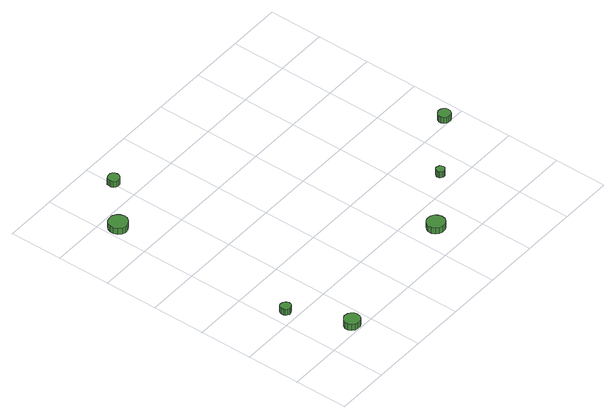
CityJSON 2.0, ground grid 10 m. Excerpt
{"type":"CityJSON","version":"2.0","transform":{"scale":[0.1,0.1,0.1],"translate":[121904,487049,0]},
"CityObjects":{
"tree1":{"type":"SolitaryVegetationObject","attributes":{"function":"something"},"geometry":[{"type":"MultiSurface","lod":"1","boundaries":[[[0,1,2,3,4,5,6,7,8,9,10,11,12,13,14]],[[15,16,17,18,19,20,21,22,23,24,25,26,27,28,29]],[[0,29,28,1]],[[1,28,27,2]],[[2,27,26,3]],[[3,26,25,4]],[[4,25,24,5]],[[5,24,23,6]],[[6,23,22,7]],[[7,22,21,8]],[[8,21,20,9]],[[9,20,19,10]],[[10,19,18,11]],[[11,18,17,12]],[[12,17,16,13]],[[13,16,15,14]],[[14,15,29,0]]]}]},
"tree2":{"type":"SolitaryVegetationObject","attributes":{"function":"something"},"geometry":[{"type":"MultiSurface","lod":"1","boundaries":[[[30,31,32,33,34,35,36,37,38,39,40,41,42,43,44]],[[45,46,47,48,49,50,51,52,53,54,55,56,57,58,59]],[[30,59,58,31]],[[31,58,57,32]],[[32,57,56,33]],[[33,56,55,34]],[[34,55,54,35]],[[35,54,53,36]],[[36,53,52,37]],[[37,52,51,38]],[[38,51,50,39]],[[39,50,49,40]],[[40,49,48,41]],[[41,48,47,42]],[[42,47,46,43]],[[43,46,45,44]],[[44,45,59,30]]]}]},
"tree3":{"type":"SolitaryVegetationObject","attributes":{"function":"something"},"geometry":[{"type":"MultiSurface","lod":"1","boundaries":[[[60,61,62,63,64,65,66,67,68,69,70,71,72,73,74]],[[75,76,77,78,79,80,81,82,83,84,85,86,87,88,89]],[[60,89,88,61]],[[61,88,87,62]],[[62,87,86,63]],[[63,86,85,64]],[[64,85,84,65]],[[65,84,83,66]],[[66,83,82,67]],[[67,82,81,68]],[[68,81,80,69]],[[69,80,79,70]],[[70,79,78,71]],[[71,78,77,72]],[[72,77,76,73]],[[73,76,75,74]],[[74,75,89,60]]]}]},
"tree4":{"type":"SolitaryVegetationObject","attributes":{"function":"something"},"geometry":[{"type":"MultiSurface","lod":"1","boundaries":[[[90,91,92,93,94,95,96,97,98,99,100,101,102,103,104]],[[105,106,107,108,109,110,111,112,113,114,115,116,117,118,119]],[[90,119,118,91]],[[91,118,117,92]],[[92,117,116,93]],[[93,116,115,94]],[[94,115,114,95]],[[95,114,113,96]],[[96,113,112,97]],[[97,112,111,98]],[[98,111,110,99]],[[99,110,109,100]],[[100,109,108,101]],[[101,108,107,102]],[[102,107,106,103]],[[103,106,105,104]],[[104,105,119,90]]]}]},
"tree5":{"type":"SolitaryVegetationObject","attributes":{"function":"something"},"geometry":[{"type":"MultiSurface","lod":"1","boundaries":[[[120,121,122,123,124,125,126,127,128,129,130,131,132,133,134]],[[135,136,137,138,139,140,141,142,143,144,145,146,147,148,149]],[[120,149,148,121]],[[121,148,147,122]],[[122,147,146,123]],[[123,146,145,124]],[[124,145,144,125]],[[125,144,143,126]],[[126,143,142,127]],[[127,142,141,128]],[[128,141,140,129]],[[129,140,139,130]],[[130,139,138,131]],[[131,138,137,132]],[[132,137,136,133]],[[133,136,135,134]],[[134,135,149,120]]]}]},
"tree6":{"type":"SolitaryVegetationObject","attributes":{"function":"something"},"geometry":[{"type":"MultiSurface","lod":"1","boundaries":[[[150,151,152,153,154,155,156,157,158,159,160,161,162,163,164]],[[165,166,167,168,169,170,171,172,173,174,175,176,177,178,179]],[[150,179,178,151]],[[151,178,177,152]],[[152,177,176,153]],[[153,176,175,154]],[[154,175,174,155]],[[155,174,173,156]],[[156,173,172,157]],[[157,172,171,158]],[[158,171,170,159]],[[159,170,169,160]],[[160,169,168,161]],[[161,168,167,162]],[[162,167,166,163]],[[163,166,165,164]],[[164,165,179,150]]]}]},
"tree7":{"type":"SolitaryVegetationObject","attributes":{"function":"something"},"geometry":[{"type":"MultiSurface","lod":"1","boundaries":[[[180,181,182,183,184,185,186,187,188,189,190,191,192,193,194]],[[195,196,197,198,199,200,201,202,203,204,205,206,207,208,209]],[[180,209,208,181]],[[181,208,207,182]],[[182,207,206,183]],[[183,206,205,184]],[[184,205,204,185]],[[185,204,203,186]],[[186,203,202,187]],[[187,202,201,188]],[[188,201,200,189]],[[189,200,199,190]],[[190,199,198,191]],[[191,198,197,192]],[[192,197,196,193]],[[193,196,195,194]],[[194,195,209,180]]]}]}
},
"vertices":[
[33,120,20],[32,124,20],[30,127,20],[26,129,20],[22,130,20],[18,129,20],[15,126,20],[14,122,20],[14,118,20],[15,114,20],[18,112,20],[22,110,20],[26,111,20],[30,113,20],[32,116,20],[32,116,7],[30,113,7],[26,111,7],[22,110,7],[18,112,7],[15,114,7],[14,118,7],[14,122,7],[15,126,7],[18,129,7],[22,130,7],[26,129,7],[30,127,7],[32,124,7],[33,120,7],
[84,16,16],[83,22,16],[79,27,16],[74,30,16],[67,31,16],[62,29,16],[57,25,16],[54,19,16],[54,13,16],[57,8,16],[62,3,16],[67,2,16],[74,2,16],[79,5,16],[83,10,16],[83,10,3],[79,5,3],[74,2,3],[67,2,3],[62,3,3],[57,8,3],[54,13,3],[54,19,3],[57,25,3],[62,29,3],[67,31,3],[74,30,3],[79,27,3],[83,22,3],[84,16,3],
[39,472,15],[37,479,15],[33,485,15],[26,489,15],[19,489,15],[12,487,15],[7,482,15],[4,475,15],[4,468,15],[7,461,15],[12,456,15],[19,454,15],[26,455,15],[33,459,15],[37,465,15],[37,465,2],[33,459,2],[26,455,2],[19,454,2],[12,456,2],[7,461,2],[4,468,2],[4,475,2],[7,482,2],[12,487,2],[19,489,2],[26,489,2],[33,485,2],[37,479,2],[39,472,2],
[114,546,15],[113,550,15],[110,554,15],[107,556,15],[102,556,15],[98,555,15],[94,552,15],[93,548,15],[93,543,15],[94,539,15],[98,536,15],[102,535,15],[107,535,15],[110,538,15],[113,541,15],[113,541,2],[110,538,2],[107,535,2],[102,535,2],[98,536,2],[94,539,2],[93,543,2],[93,548,2],[94,552,2],[98,555,2],[102,556,2],[107,556,2],[110,554,2],[113,550,2],[114,546,2],
[361,55,17],[360,61,17],[356,67,17],[350,70,17],[343,71,17],[336,69,17],[331,64,17],[328,58,17],[328,51,17],[331,45,17],[336,40,17],[343,38,17],[350,39,17],[356,42,17],[360,48,17],[360,48,4],[356,42,4],[350,39,4],[343,38,4],[336,40,4],[331,45,4],[328,51,4],[328,58,4],[331,64,4],[336,69,4],[343,71,4],[350,70,4],[356,67,4],[360,61,4],[361,55,4],
[462,131,15],[461,134,15],[459,137,15],[456,138,15],[453,139,15],[450,138,15],[447,135,15],[446,132,15],[446,129,15],[447,126,15],[450,124,15],[453,122,15],[456,123,15],[459,125,15],[461,127,15],[461,127,2],[459,125,2],[456,123,2],[453,122,2],[450,124,2],[447,126,2],[446,129,2],[446,132,2],[447,135,2],[450,138,2],[453,139,2],[456,138,2],[459,137,2],[461,134,2],[462,131,2],
[579,211,15],[578,216,15],[575,220,15],[571,222,15],[566,223,15],[562,221,15],[558,218,15],[556,213,15],[556,209,15],[558,204,15],[562,201,15],[566,200,15],[571,200,15],[575,202,15],[578,206,15],[578,206,2],[575,202,2],[571,200,2],[566,200,2],[562,201,2],[558,204,2],[556,209,2],[556,213,2],[558,218,2],[562,221,2],[566,223,2],[571,222,2],[575,220,2],[578,216,2],[579,211,2]
]}
